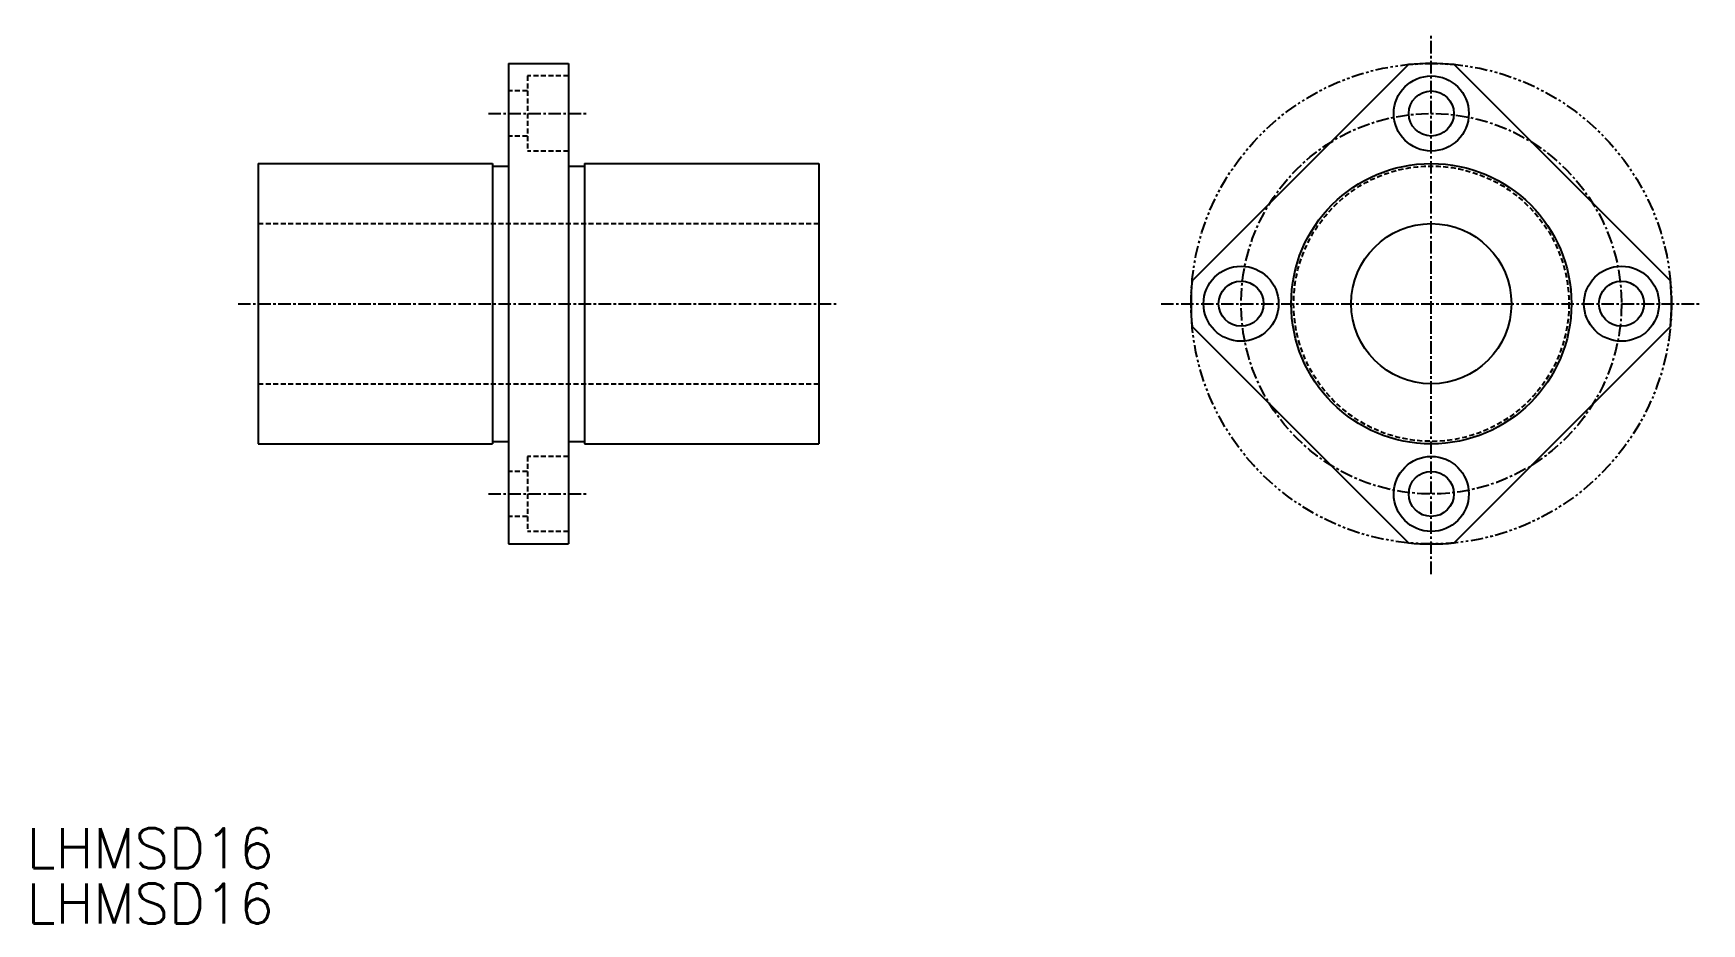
# Model space of a CAD drawing. Extents: x 291 to 457, y 127 to 216.
import ezdxf

# ---------------------------------------------------------------- set-up
doc = ezdxf.new("R2010")
doc.units = 0
for name, pattern in [('CENTER', [2, 1.25, -0.25, 0.25, -0.25]), ('DASHED', [0.75, 0.5, -0.25]), ('PHANTOM', [2.5, 1.25, -0.25, 0.25, -0.25, 0.25, -0.25])]:
    doc.linetypes.add(name, pattern=pattern)
doc.layers.get('0').update_dxf_attribs({"linetype": 'CONTINUOUS'})
doc.layers.add('CENTER', color=1, linetype='CENTER')
doc.styles.get("Standard").update_dxf_attribs({"font": 'txt.shx', "bigfont": 'bigfont.shx'})

msp = doc.modelspace()

# ---------------------------------------------------------------- linework, layer by layer
at = {"color": 7, "linetype": 'CONTINUOUS'}
for p, q in [((338.25, 213.38), (338.25, 165.38)), ((338.25, 213.38), (344.25, 213.38)), ((344.25, 213.38), (344.25, 165.38)), ((428.17, 213.27), (406.55, 191.65)), ((454.34, 191.65), (432.72, 213.27)), ((313.25, 203.38), (313.25, 175.38)), ((313.25, 203.38), (336.65, 203.38)), ((336.65, 203.38), (336.65, 175.38)), ((345.85, 203.38), (369.25, 203.38)), ((345.85, 203.38), (345.85, 175.38)), ((369.25, 203.38), (369.25, 175.38)), ((336.65, 203.13), (338.25, 203.13)), ((344.25, 203.13), (345.85, 203.13)), ((428.17, 165.49), (406.55, 187.11)), ((454.34, 187.11), (432.72, 165.49)), ((313.25, 175.38), (336.65, 175.38)), ((336.65, 175.63), (338.25, 175.63)), ((344.25, 175.63), (345.85, 175.63)), ((345.85, 175.38), (369.25, 175.38)), ((338.25, 165.38), (344.25, 165.38))]:
    msp.add_line(p, q, dxfattribs=at)
at = {"color": 3, "linetype": 'DASHED'}
for p, q in [((340.15, 212.13), (340.15, 204.63)), ((344.25, 212.13), (340.15, 212.13)), ((340.15, 210.63), (338.25, 210.63)), ((340.15, 206.13), (338.25, 206.13)), ((344.25, 204.63), (340.15, 204.63)), ((313.25, 197.38), (369.25, 197.38)), ((313.25, 181.38), (369.25, 181.38)), ((340.15, 174.13), (340.15, 166.63)), ((344.25, 174.13), (340.15, 174.13)), ((340.15, 172.63), (338.25, 172.63)), ((340.15, 168.13), (338.25, 168.13)), ((344.25, 166.63), (340.15, 166.63))]:
    msp.add_line(p, q, dxfattribs=at)
at = {"color": 3, "linetype": 'PHANTOM'}
msp.add_circle((430.44, 189.38), 24, dxfattribs=at)
at = {"color": 7, "linetype": 'CONTINUOUS'}
for centre, radius in [((430.44, 208.38), 3.75), ((430.44, 208.38), 2.25), ((430.44, 189.38), 14), ((430.44, 189.38), 8), ((411.44, 189.38), 3.75), ((449.44, 189.38), 3.75), ((411.44, 189.38), 2.25), ((449.44, 189.38), 2.25), ((430.44, 170.38), 3.75), ((430.44, 170.38), 2.25)]:
    msp.add_circle(centre, radius, dxfattribs=at)
at = {"color": 3, "linetype": 'DASHED'}
msp.add_circle((430.44, 189.38), 13.75, dxfattribs=at)
at = {"color": 7, "linetype": 'CONTINUOUS'}
for start, end in [(84.5712, 95.4288), (174.5712, 185.4288), (354.5712, 5.4288), (264.5712, 275.4288)]:
    msp.add_arc((430.44, 189.38), 24, start, end, dxfattribs=at)
at = {"layer": 'CENTER', "color": 1, "linetype": 'CENTER'}
for p, q in [((430.44, 162.38), (430.44, 216.38)), ((336.25, 208.38), (346.25, 208.38)), ((311.25, 189.38), (371.25, 189.38)), ((403.44, 189.38), (457.44, 189.38)), ((336.25, 170.38), (346.25, 170.38))]:
    msp.add_line(p, q, dxfattribs=at)
msp.add_circle((430.44, 189.38), 19, dxfattribs=at)

# ---------------------------------------------------------------- texts
at = {"color": 7, "linetype": 'CONTINUOUS'}
for p in [(290.11, 132.99), (290.11, 127.46)]:
    msp.add_text('LHMSD16', height=4, dxfattribs=at).set_placement(p)

doc.saveas('drawing.dxf')
